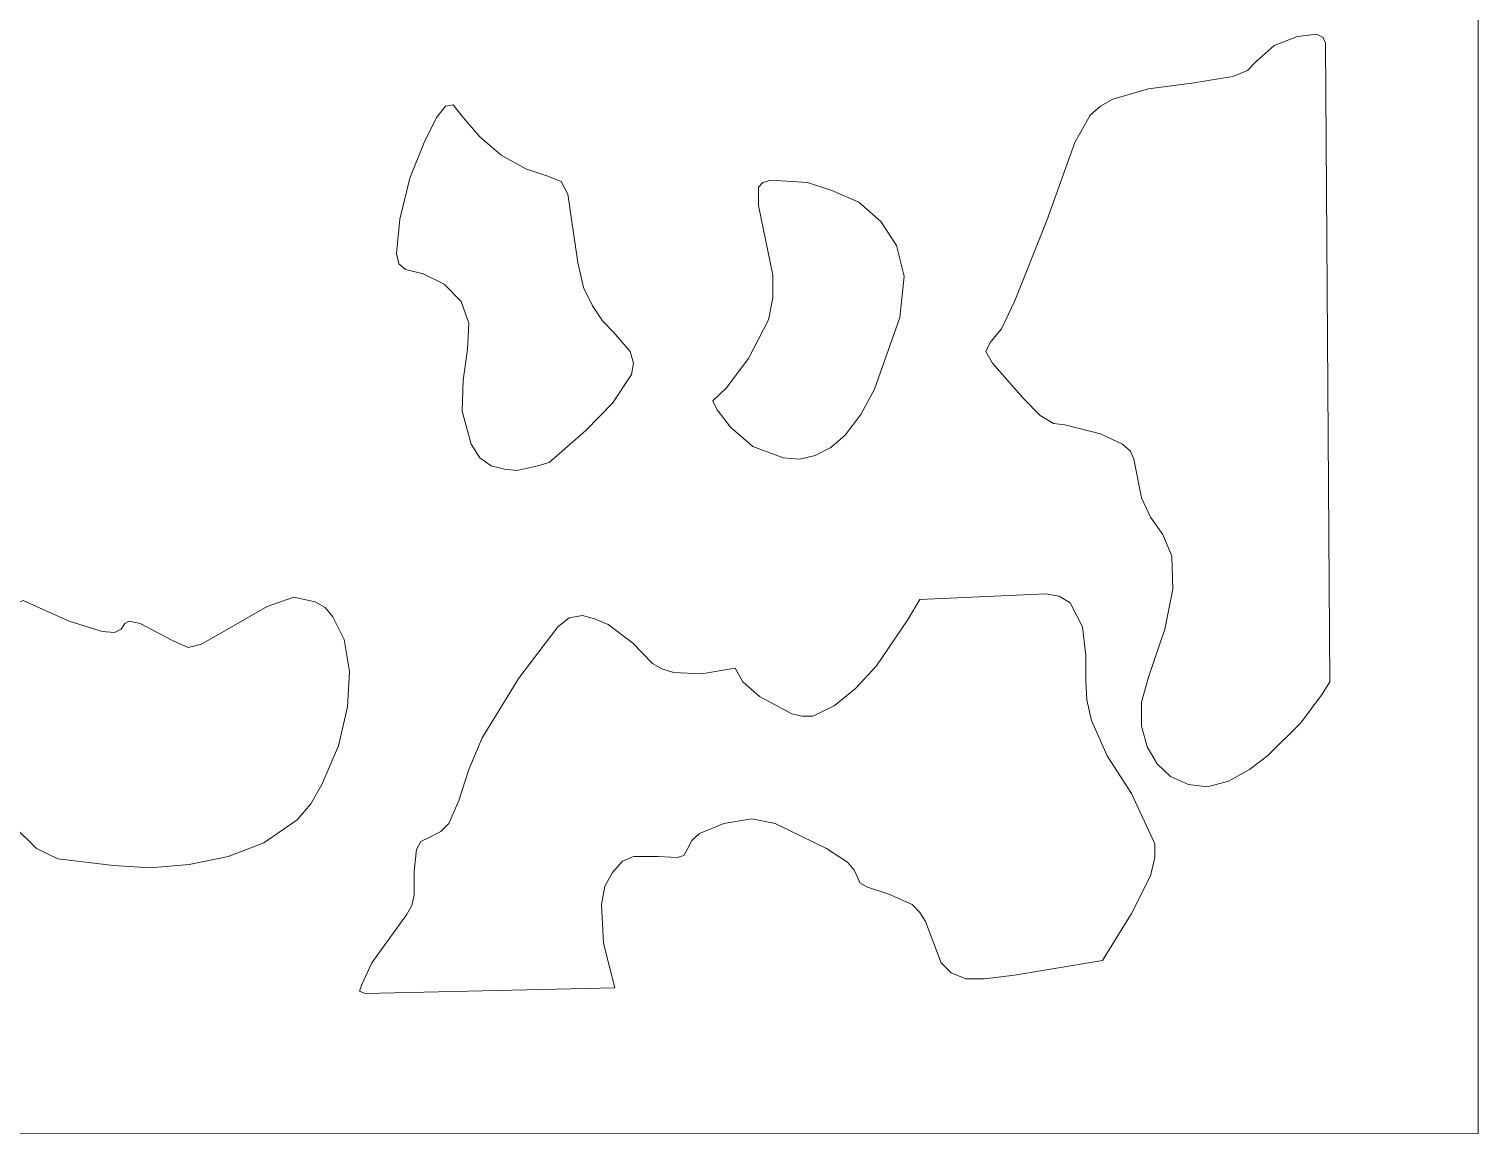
# Model space of a CAD drawing. Header units: centimetres. Extents: x 14.6 to 27.5, y -9.5 to 9.4.
# Drawn here: x 17.887 to 20.903, y -9.5 to -7.201 of the extents above; entities that cross this region are included whole.
import ezdxf

# ---------------------------------------------------------------- set-up
doc = ezdxf.new("R2010")
doc.units = ezdxf.units.CM
doc.header["$MEASUREMENT"] = 0
doc.layers.add('layer 1', color=7, linetype='Continuous')

msp = doc.modelspace()

# ---------------------------------------------------------------- linework, layer by layer
at = {"layer": 'layer 1', "color": 7, "lineweight": 9}
for points, knots in [([(20.90325, -9.49904), (20.90325, -9.49904), (14.60139, -9.50001), (14.60139, -9.50001), (14.60139, -9.50001), (14.60139, -9.50001), (14.60139, 9.40559), (14.60139, 9.40559), (14.60139, 9.40559), (14.60139, 9.40559), (20.90325, 9.40559), (20.90325, 9.40559), (20.90325, 9.40559), (20.90325, 9.40559), (20.90325, -9.49904), (20.90325, -9.49904)], [0, 0, 0, 0, 0.2, 0.2, 0.2, 0.2, 0.4, 0.4, 0.4, 0.4, 0.6, 0.6, 0.6, 0.6, 1, 1, 1, 1]), ([(20.04304, -8.02436), (20.04304, -8.02436), (20.01994, -8.02184), (20.01994, -8.02184), (20.01994, -8.02184), (20.01994, -8.02184), (19.99193, -8.00518), (19.99193, -8.00518), (19.99193, -8.00518), (19.99193, -8.00518), (19.95727, -7.96954), (19.95727, -7.96954), (19.95727, -7.96954), (19.95727, -7.96954), (19.8925, -7.89593), (19.8925, -7.89593), (19.8925, -7.89593), (19.8925, -7.89593), (19.87849, -7.87211), (19.87849, -7.87211), (19.87849, -7.87211), (19.87849, -7.87211), (19.8876, -7.85313), (19.8876, -7.85313), (19.8876, -7.85313), (19.8876, -7.85313), (19.91105, -7.82465), (19.91105, -7.82465), (19.91105, -7.82465), (19.91105, -7.82465), (19.93871, -7.7677), (19.93871, -7.7677), (19.93871, -7.7677), (19.93871, -7.7677), (20.00593, -7.59899), (20.00593, -7.59899), (20.00593, -7.59899), (20.00593, -7.59899), (20.06405, -7.43724), (20.06405, -7.43724), (20.06405, -7.43724), (20.06405, -7.43724), (20.09626, -7.38029), (20.09626, -7.38029), (20.09626, -7.38029), (20.09626, -7.38029), (20.11726, -7.36131), (20.11726, -7.36131), (20.11726, -7.36131), (20.11726, -7.36131), (20.14282, -7.34698), (20.14282, -7.34698), (20.14282, -7.34698), (20.14282, -7.34698), (20.21704, -7.32567), (20.21704, -7.32567), (20.21704, -7.32567), (20.21704, -7.32567), (20.30737, -7.31366), (20.30737, -7.31366), (20.30737, -7.31366), (20.30737, -7.31366), (20.39315, -7.29952), (20.39315, -7.29952), (20.39315, -7.29952), (20.39315, -7.29952), (20.42325, -7.28751), (20.42325, -7.28751), (20.42325, -7.28751), (20.42325, -7.28751), (20.44181, -7.26852), (20.44181, -7.26852), (20.44181, -7.26852), (20.44181, -7.26852), (20.47892, -7.2354), (20.47892, -7.2354), (20.47892, -7.2354), (20.47892, -7.2354), (20.52758, -7.21622), (20.52758, -7.21622), (20.52758, -7.21622), (20.52758, -7.21622), (20.56715, -7.21158), (20.56715, -7.21158), (20.56715, -7.21158), (20.56715, -7.21158), (20.5808, -7.21874), (20.5808, -7.21874), (20.5808, -7.21874), (20.5808, -7.21874), (20.5857, -7.23056), (20.5857, -7.23056), (20.5857, -7.23056), (20.5857, -7.23056), (20.5948, -8.55899), (20.5948, -8.55899), (20.5948, -8.55899), (20.5948, -8.55899), (20.5787, -8.58514), (20.5787, -8.58514), (20.5787, -8.58514), (20.5787, -8.58514), (20.53459, -8.64441), (20.53459, -8.64441), (20.53459, -8.64441), (20.53459, -8.64441), (20.46492, -8.71337), (20.46492, -8.71337), (20.46492, -8.71337), (20.46492, -8.71337), (20.42781, -8.74184), (20.42781, -8.74184), (20.42781, -8.74184), (20.42781, -8.74184), (20.38404, -8.76567), (20.38404, -8.76567), (20.38404, -8.76567), (20.38404, -8.76567), (20.33993, -8.77749), (20.33993, -8.77749), (20.33993, -8.77749), (20.33993, -8.77749), (20.30037, -8.77284), (20.30037, -8.77284), (20.30037, -8.77284), (20.30037, -8.77284), (20.26326, -8.75618), (20.26326, -8.75618), (20.26326, -8.75618), (20.26326, -8.75618), (20.2356, -8.73003), (20.2356, -8.73003), (20.2356, -8.73003), (20.2356, -8.73003), (20.21459, -8.69439), (20.21459, -8.69439), (20.21459, -8.69439), (20.21459, -8.69439), (20.20304, -8.65158), (20.20304, -8.65158), (20.20304, -8.65158), (20.20304, -8.65158), (20.20304, -8.6018), (20.20304, -8.6018), (20.20304, -8.6018), (20.20304, -8.6018), (20.21704, -8.5495), (20.21704, -8.5495), (20.21704, -8.5495), (20.21704, -8.5495), (20.2517, -8.44974), (20.2517, -8.44974), (20.2517, -8.44974), (20.2517, -8.44974), (20.26781, -8.36644), (20.26781, -8.36644), (20.26781, -8.36644), (20.26781, -8.36644), (20.26571, -8.29749), (20.26571, -8.29749), (20.26571, -8.29749), (20.26571, -8.29749), (20.24715, -8.25235), (20.24715, -8.25235), (20.24715, -8.25235), (20.24715, -8.25235), (20.22159, -8.21671), (20.22159, -8.21671), (20.22159, -8.21671), (20.22159, -8.21671), (20.20304, -8.17642), (20.20304, -8.17642), (20.20304, -8.17642), (20.20304, -8.17642), (20.18693, -8.09564), (20.18693, -8.09564), (20.18693, -8.09564), (20.18693, -8.09564), (20.17993, -8.07899), (20.17993, -8.07899), (20.17993, -8.07899), (20.17993, -8.07899), (20.16348, -8.06465), (20.16348, -8.06465), (20.16348, -8.06465), (20.16348, -8.06465), (20.11726, -8.04334), (20.11726, -8.04334), (20.11726, -8.04334), (20.11726, -8.04334), (20.04304, -8.02436), (20.04304, -8.02436)], [0, 0, 0, 0, 0.0204082, 0.0204082, 0.0204082, 0.0204082, 0.0408163, 0.0408163, 0.0408163, 0.0408163, 0.0612245, 0.0612245, 0.0612245, 0.0612245, 0.0816327, 0.0816327, 0.0816327, 0.0816327, 0.1020408, 0.1020408, 0.1020408, 0.1020408, 0.122449, 0.122449, 0.122449, 0.122449, 0.1428571, 0.1428571, 0.1428571, 0.1428571, 0.1632653, 0.1632653, 0.1632653, 0.1632653, 0.1836735, 0.1836735, 0.1836735, 0.1836735, 0.2040816, 0.2040816, 0.2040816, 0.2040816, 0.2244898, 0.2244898, 0.2244898, 0.2244898, 0.244898, 0.244898, 0.244898, 0.244898, 0.2653061, 0.2653061, 0.2653061, 0.2653061, 0.2857143, 0.2857143, 0.2857143, 0.2857143, 0.3061224, 0.3061224, 0.3061224, 0.3061224, 0.3265306, 0.3265306, 0.3265306, 0.3265306, 0.3469388, 0.3469388, 0.3469388, 0.3469388, 0.3673469, 0.3673469, 0.3673469, 0.3673469, 0.3877551, 0.3877551, 0.3877551, 0.3877551, 0.4081633, 0.4081633, 0.4081633, 0.4081633, 0.4285714, 0.4285714, 0.4285714, 0.4285714, 0.4489796, 0.4489796, 0.4489796, 0.4489796, 0.4693878, 0.4693878, 0.4693878, 0.4693878, 0.4897959, 0.4897959, 0.4897959, 0.4897959, 0.5102041, 0.5102041, 0.5102041, 0.5102041, 0.5306122, 0.5306122, 0.5306122, 0.5306122, 0.5510204, 0.5510204, 0.5510204, 0.5510204, 0.5714286, 0.5714286, 0.5714286, 0.5714286, 0.5918367, 0.5918367, 0.5918367, 0.5918367, 0.6122449, 0.6122449, 0.6122449, 0.6122449, 0.6326531, 0.6326531, 0.6326531, 0.6326531, 0.6530612, 0.6530612, 0.6530612, 0.6530612, 0.6734694, 0.6734694, 0.6734694, 0.6734694, 0.6938776, 0.6938776, 0.6938776, 0.6938776, 0.7142857, 0.7142857, 0.7142857, 0.7142857, 0.7346939, 0.7346939, 0.7346939, 0.7346939, 0.755102, 0.755102, 0.755102, 0.755102, 0.7755102, 0.7755102, 0.7755102, 0.7755102, 0.7959184, 0.7959184, 0.7959184, 0.7959184, 0.8163265, 0.8163265, 0.8163265, 0.8163265, 0.8367347, 0.8367347, 0.8367347, 0.8367347, 0.8571429, 0.8571429, 0.8571429, 0.8571429, 0.877551, 0.877551, 0.877551, 0.877551, 0.8979592, 0.8979592, 0.8979592, 0.8979592, 0.9183673, 0.9183673, 0.9183673, 0.9183673, 0.9387755, 0.9387755, 0.9387755, 0.9387755, 0.9591837, 0.9591837, 0.9591837, 0.9591837, 1, 1, 1, 1]), ([(18.96963, -8.10262), (18.96963, -8.10262), (19.04595, -8.03618), (19.04595, -8.03618), (19.04595, -8.03618), (19.04595, -8.03618), (19.10162, -7.97903), (19.10162, -7.97903), (19.10162, -7.97903), (19.10162, -7.97903), (19.14118, -7.91976), (19.14118, -7.91976), (19.14118, -7.91976), (19.14118, -7.91976), (19.14573, -7.89593), (19.14573, -7.89593), (19.14573, -7.89593), (19.14573, -7.89593), (19.13873, -7.87211), (19.13873, -7.87211), (19.13873, -7.87211), (19.13873, -7.87211), (19.10407, -7.83182), (19.10407, -7.83182), (19.10407, -7.83182), (19.10407, -7.83182), (19.08096, -7.80799), (19.08096, -7.80799), (19.08096, -7.80799), (19.08096, -7.80799), (19.05995, -7.77719), (19.05995, -7.77719), (19.05995, -7.77719), (19.05995, -7.77719), (19.0414, -7.73903), (19.0414, -7.73903), (19.0414, -7.73903), (19.0414, -7.73903), (19.02984, -7.68673), (19.02984, -7.68673), (19.02984, -7.68673), (19.02984, -7.68673), (19.00884, -7.54417), (19.00884, -7.54417), (19.00884, -7.54417), (19.00884, -7.54417), (18.99518, -7.51802), (18.99518, -7.51802), (18.99518, -7.51802), (18.99518, -7.51802), (18.96507, -7.5062), (18.96507, -7.5062), (18.96507, -7.5062), (18.96507, -7.5062), (18.92096, -7.49187), (18.92096, -7.49187), (18.92096, -7.49187), (18.92096, -7.49187), (18.86985, -7.46339), (18.86985, -7.46339), (18.86985, -7.46339), (18.86985, -7.46339), (18.82573, -7.42543), (18.82573, -7.42543), (18.82573, -7.42543), (18.82573, -7.42543), (18.79107, -7.38494), (18.79107, -7.38494), (18.79107, -7.38494), (18.79107, -7.38494), (18.77007, -7.35879), (18.77007, -7.35879), (18.77007, -7.35879), (18.77007, -7.35879), (18.75396, -7.36131), (18.75396, -7.36131), (18.75396, -7.36131), (18.75396, -7.36131), (18.73541, -7.38494), (18.73541, -7.38494), (18.73541, -7.38494), (18.73541, -7.38494), (18.70985, -7.43724), (18.70985, -7.43724), (18.70985, -7.43724), (18.70985, -7.43724), (18.67974, -7.51104), (18.67974, -7.51104), (18.67974, -7.51104), (18.67974, -7.51104), (18.65873, -7.59647), (18.65873, -7.59647), (18.65873, -7.59647), (18.65873, -7.59647), (18.65208, -7.66775), (18.65208, -7.66775), (18.65208, -7.66775), (18.65208, -7.66775), (18.65663, -7.68925), (18.65663, -7.68925), (18.65663, -7.68925), (18.65663, -7.68925), (18.67064, -7.70107), (18.67064, -7.70107), (18.67064, -7.70107), (18.67064, -7.70107), (18.7074, -7.71056), (18.7074, -7.71056), (18.7074, -7.71056), (18.7074, -7.71056), (18.75151, -7.73206), (18.75151, -7.73206), (18.75151, -7.73206), (18.75151, -7.73206), (18.78652, -7.7677), (18.78652, -7.7677), (18.78652, -7.7677), (18.78652, -7.7677), (18.80263, -7.81284), (18.80263, -7.81284), (18.80263, -7.81284), (18.80263, -7.81284), (18.80018, -7.86746), (18.80018, -7.86746), (18.80018, -7.86746), (18.80018, -7.86746), (18.79107, -7.93158), (18.79107, -7.93158), (18.79107, -7.93158), (18.79107, -7.93158), (18.78862, -7.99569), (18.78862, -7.99569), (18.78862, -7.99569), (18.78862, -7.99569), (18.80718, -8.06465), (18.80718, -8.06465), (18.80718, -8.06465), (18.80718, -8.06465), (18.82573, -8.09313), (18.82573, -8.09313), (18.82573, -8.09313), (18.82573, -8.09313), (18.84884, -8.10979), (18.84884, -8.10979), (18.84884, -8.10979), (18.84884, -8.10979), (18.87685, -8.11695), (18.87685, -8.11695), (18.87685, -8.11695), (18.87685, -8.11695), (18.90241, -8.11928), (18.90241, -8.11928), (18.90241, -8.11928), (18.90241, -8.11928), (18.94652, -8.10979), (18.94652, -8.10979), (18.94652, -8.10979), (18.94652, -8.10979), (18.96963, -8.10262), (18.96963, -8.10262)], [0, 0, 0, 0, 0.0243902, 0.0243902, 0.0243902, 0.0243902, 0.0487805, 0.0487805, 0.0487805, 0.0487805, 0.0731707, 0.0731707, 0.0731707, 0.0731707, 0.097561, 0.097561, 0.097561, 0.097561, 0.1219512, 0.1219512, 0.1219512, 0.1219512, 0.1463415, 0.1463415, 0.1463415, 0.1463415, 0.1707317, 0.1707317, 0.1707317, 0.1707317, 0.195122, 0.195122, 0.195122, 0.195122, 0.2195122, 0.2195122, 0.2195122, 0.2195122, 0.2439024, 0.2439024, 0.2439024, 0.2439024, 0.2682927, 0.2682927, 0.2682927, 0.2682927, 0.2926829, 0.2926829, 0.2926829, 0.2926829, 0.3170732, 0.3170732, 0.3170732, 0.3170732, 0.3414634, 0.3414634, 0.3414634, 0.3414634, 0.3658537, 0.3658537, 0.3658537, 0.3658537, 0.3902439, 0.3902439, 0.3902439, 0.3902439, 0.4146341, 0.4146341, 0.4146341, 0.4146341, 0.4390244, 0.4390244, 0.4390244, 0.4390244, 0.4634146, 0.4634146, 0.4634146, 0.4634146, 0.4878049, 0.4878049, 0.4878049, 0.4878049, 0.5121951, 0.5121951, 0.5121951, 0.5121951, 0.5365854, 0.5365854, 0.5365854, 0.5365854, 0.5609756, 0.5609756, 0.5609756, 0.5609756, 0.5853659, 0.5853659, 0.5853659, 0.5853659, 0.6097561, 0.6097561, 0.6097561, 0.6097561, 0.6341463, 0.6341463, 0.6341463, 0.6341463, 0.6585366, 0.6585366, 0.6585366, 0.6585366, 0.6829268, 0.6829268, 0.6829268, 0.6829268, 0.7073171, 0.7073171, 0.7073171, 0.7073171, 0.7317073, 0.7317073, 0.7317073, 0.7317073, 0.7560976, 0.7560976, 0.7560976, 0.7560976, 0.7804878, 0.7804878, 0.7804878, 0.7804878, 0.804878, 0.804878, 0.804878, 0.804878, 0.8292683, 0.8292683, 0.8292683, 0.8292683, 0.8536585, 0.8536585, 0.8536585, 0.8536585, 0.8780488, 0.8780488, 0.8780488, 0.8780488, 0.902439, 0.902439, 0.902439, 0.902439, 0.9268293, 0.9268293, 0.9268293, 0.9268293, 0.9512195, 0.9512195, 0.9512195, 0.9512195, 1, 1, 1, 1]), ([(19.31028, -7.97439), (19.31028, -7.97439), (19.33828, -7.94824), (19.33828, -7.94824), (19.33828, -7.94824), (19.33828, -7.94824), (19.3845, -7.88644), (19.3845, -7.88644), (19.3845, -7.88644), (19.3845, -7.88644), (19.42616, -7.80567), (19.42616, -7.80567), (19.42616, -7.80567), (19.42616, -7.80567), (19.43561, -7.76054), (19.43561, -7.76054), (19.43561, -7.76054), (19.43561, -7.76054), (19.43561, -7.71288), (19.43561, -7.71288), (19.43561, -7.71288), (19.43561, -7.71288), (19.4055, -7.56799), (19.4055, -7.56799), (19.4055, -7.56799), (19.4055, -7.56799), (19.4055, -7.53003), (19.4055, -7.53003), (19.4055, -7.53003), (19.4055, -7.53003), (19.41461, -7.52053), (19.41461, -7.52053), (19.41461, -7.52053), (19.41461, -7.52053), (19.43106, -7.51569), (19.43106, -7.51569), (19.43106, -7.51569), (19.43106, -7.51569), (19.50738, -7.52053), (19.50738, -7.52053), (19.50738, -7.52053), (19.50738, -7.52053), (19.5585, -7.53719), (19.5585, -7.53719), (19.5585, -7.53719), (19.5585, -7.53719), (19.61417, -7.56083), (19.61417, -7.56083), (19.61417, -7.56083), (19.61417, -7.56083), (19.66038, -7.60131), (19.66038, -7.60131), (19.66038, -7.60131), (19.66038, -7.60131), (19.69294, -7.65109), (19.69294, -7.65109), (19.69294, -7.65109), (19.69294, -7.65109), (19.70904, -7.7154), (19.70904, -7.7154), (19.70904, -7.7154), (19.70904, -7.7154), (19.69994, -7.80083), (19.69994, -7.80083), (19.69994, -7.80083), (19.69994, -7.80083), (19.64673, -7.95056), (19.64673, -7.95056), (19.64673, -7.95056), (19.64673, -7.95056), (19.61872, -8.00286), (19.61872, -8.00286), (19.61872, -8.00286), (19.61872, -8.00286), (19.58616, -8.04567), (19.58616, -8.04567), (19.58616, -8.04567), (19.58616, -8.04567), (19.55605, -8.07182), (19.55605, -8.07182), (19.55605, -8.07182), (19.55605, -8.07182), (19.52384, -8.08848), (19.52384, -8.08848), (19.52384, -8.08848), (19.52384, -8.08848), (19.49128, -8.09564), (19.49128, -8.09564), (19.49128, -8.09564), (19.49128, -8.09564), (19.45662, -8.09313), (19.45662, -8.09313), (19.45662, -8.09313), (19.45662, -8.09313), (19.39395, -8.06949), (19.39395, -8.06949), (19.39395, -8.06949), (19.39395, -8.06949), (19.34739, -8.02901), (19.34739, -8.02901), (19.34739, -8.02901), (19.34739, -8.02901), (19.31973, -7.99337), (19.31973, -7.99337), (19.31973, -7.99337), (19.31973, -7.99337), (19.31028, -7.97439), (19.31028, -7.97439)], [0, 0, 0, 0, 0.0357143, 0.0357143, 0.0357143, 0.0357143, 0.0714286, 0.0714286, 0.0714286, 0.0714286, 0.1071429, 0.1071429, 0.1071429, 0.1071429, 0.1428571, 0.1428571, 0.1428571, 0.1428571, 0.1785714, 0.1785714, 0.1785714, 0.1785714, 0.2142857, 0.2142857, 0.2142857, 0.2142857, 0.25, 0.25, 0.25, 0.25, 0.2857143, 0.2857143, 0.2857143, 0.2857143, 0.3214286, 0.3214286, 0.3214286, 0.3214286, 0.3571429, 0.3571429, 0.3571429, 0.3571429, 0.3928571, 0.3928571, 0.3928571, 0.3928571, 0.4285714, 0.4285714, 0.4285714, 0.4285714, 0.4642857, 0.4642857, 0.4642857, 0.4642857, 0.5, 0.5, 0.5, 0.5, 0.5357143, 0.5357143, 0.5357143, 0.5357143, 0.5714286, 0.5714286, 0.5714286, 0.5714286, 0.6071429, 0.6071429, 0.6071429, 0.6071429, 0.6428571, 0.6428571, 0.6428571, 0.6428571, 0.6785714, 0.6785714, 0.6785714, 0.6785714, 0.7142857, 0.7142857, 0.7142857, 0.7142857, 0.75, 0.75, 0.75, 0.75, 0.7857143, 0.7857143, 0.7857143, 0.7857143, 0.8214286, 0.8214286, 0.8214286, 0.8214286, 0.8571429, 0.8571429, 0.8571429, 0.8571429, 0.8928571, 0.8928571, 0.8928571, 0.8928571, 0.9285714, 0.9285714, 0.9285714, 0.9285714, 1, 1, 1, 1]), ([(17.65499, -8.51134), (17.65499, -8.51134), (17.6851, -8.58514), (17.6851, -8.58514), (17.6851, -8.58514), (17.6851, -8.58514), (17.76142, -8.72286), (17.76142, -8.72286), (17.76142, -8.72286), (17.76142, -8.72286), (17.80553, -8.79666), (17.80553, -8.79666), (17.80553, -8.79666), (17.80553, -8.79666), (17.8542, -8.85845), (17.8542, -8.85845), (17.8542, -8.85845), (17.8542, -8.85845), (17.90286, -8.90591), (17.90286, -8.90591), (17.90286, -8.90591), (17.90286, -8.90591), (17.94698, -8.92722), (17.94698, -8.92722), (17.94698, -8.92722), (17.94698, -8.92722), (18.06286, -8.94155), (18.06286, -8.94155), (18.06286, -8.94155), (18.06286, -8.94155), (18.13953, -8.9464), (18.13953, -8.9464), (18.13953, -8.9464), (18.13953, -8.9464), (18.22076, -8.93923), (18.22076, -8.93923), (18.22076, -8.93923), (18.22076, -8.93923), (18.30198, -8.92257), (18.30198, -8.92257), (18.30198, -8.92257), (18.30198, -8.92257), (18.37585, -8.8941), (18.37585, -8.8941), (18.37585, -8.8941), (18.37585, -8.8941), (18.44552, -8.84644), (18.44552, -8.84644), (18.44552, -8.84644), (18.44552, -8.84644), (18.47353, -8.81332), (18.47353, -8.81332), (18.47353, -8.81332), (18.47353, -8.81332), (18.49664, -8.77284), (18.49664, -8.77284), (18.49664, -8.77284), (18.49664, -8.77284), (18.5313, -8.69206), (18.5313, -8.69206), (18.5313, -8.69206), (18.5313, -8.69206), (18.54985, -8.61129), (18.54985, -8.61129), (18.54985, -8.61129), (18.54985, -8.61129), (18.5544, -8.53749), (18.5544, -8.53749), (18.5544, -8.53749), (18.5544, -8.53749), (18.54285, -8.47104), (18.54285, -8.47104), (18.54285, -8.47104), (18.54285, -8.47104), (18.51974, -8.42359), (18.51974, -8.42359), (18.51974, -8.42359), (18.51974, -8.42359), (18.50364, -8.40441), (18.50364, -8.40441), (18.50364, -8.40441), (18.50364, -8.40441), (18.48263, -8.39259), (18.48263, -8.39259), (18.48263, -8.39259), (18.48263, -8.39259), (18.43852, -8.3831), (18.43852, -8.3831), (18.43852, -8.3831), (18.43852, -8.3831), (18.38285, -8.40209), (18.38285, -8.40209), (18.38285, -8.40209), (18.38285, -8.40209), (18.24631, -8.48054), (18.24631, -8.48054), (18.24631, -8.48054), (18.24631, -8.48054), (18.21831, -8.4877), (18.21831, -8.4877), (18.21831, -8.4877), (18.21831, -8.4877), (18.18575, -8.47337), (18.18575, -8.47337), (18.18575, -8.47337), (18.18575, -8.47337), (18.11853, -8.43773), (18.11853, -8.43773), (18.11853, -8.43773), (18.11853, -8.43773), (18.09542, -8.43308), (18.09542, -8.43308), (18.09542, -8.43308), (18.09542, -8.43308), (18.08632, -8.43773), (18.08632, -8.43773), (18.08632, -8.43773), (18.08632, -8.43773), (18.07931, -8.44974), (18.07931, -8.44974), (18.07931, -8.44974), (18.07931, -8.44974), (18.06531, -8.45671), (18.06531, -8.45671), (18.06531, -8.45671), (18.06531, -8.45671), (18.03975, -8.45439), (18.03975, -8.45439), (18.03975, -8.45439), (18.03975, -8.45439), (17.97043, -8.43308), (17.97043, -8.43308), (17.97043, -8.43308), (17.97043, -8.43308), (17.8752, -8.39027), (17.8752, -8.39027), (17.8752, -8.39027), (17.8752, -8.39027), (17.76387, -8.43773), (17.76387, -8.43773), (17.76387, -8.43773), (17.76387, -8.43773), (17.6851, -8.47821), (17.6851, -8.47821), (17.6851, -8.47821), (17.6851, -8.47821), (17.66199, -8.49719), (17.66199, -8.49719), (17.66199, -8.49719), (17.66199, -8.49719), (17.65499, -8.51134), (17.65499, -8.51134)], [0, 0, 0, 0, 0.025641, 0.025641, 0.025641, 0.025641, 0.0512821, 0.0512821, 0.0512821, 0.0512821, 0.0769231, 0.0769231, 0.0769231, 0.0769231, 0.1025641, 0.1025641, 0.1025641, 0.1025641, 0.1282051, 0.1282051, 0.1282051, 0.1282051, 0.1538462, 0.1538462, 0.1538462, 0.1538462, 0.1794872, 0.1794872, 0.1794872, 0.1794872, 0.2051282, 0.2051282, 0.2051282, 0.2051282, 0.2307692, 0.2307692, 0.2307692, 0.2307692, 0.2564103, 0.2564103, 0.2564103, 0.2564103, 0.2820513, 0.2820513, 0.2820513, 0.2820513, 0.3076923, 0.3076923, 0.3076923, 0.3076923, 0.3333333, 0.3333333, 0.3333333, 0.3333333, 0.3589744, 0.3589744, 0.3589744, 0.3589744, 0.3846154, 0.3846154, 0.3846154, 0.3846154, 0.4102564, 0.4102564, 0.4102564, 0.4102564, 0.4358974, 0.4358974, 0.4358974, 0.4358974, 0.4615385, 0.4615385, 0.4615385, 0.4615385, 0.4871795, 0.4871795, 0.4871795, 0.4871795, 0.5128205, 0.5128205, 0.5128205, 0.5128205, 0.5384615, 0.5384615, 0.5384615, 0.5384615, 0.5641026, 0.5641026, 0.5641026, 0.5641026, 0.5897436, 0.5897436, 0.5897436, 0.5897436, 0.6153846, 0.6153846, 0.6153846, 0.6153846, 0.6410256, 0.6410256, 0.6410256, 0.6410256, 0.6666667, 0.6666667, 0.6666667, 0.6666667, 0.6923077, 0.6923077, 0.6923077, 0.6923077, 0.7179487, 0.7179487, 0.7179487, 0.7179487, 0.7435897, 0.7435897, 0.7435897, 0.7435897, 0.7692308, 0.7692308, 0.7692308, 0.7692308, 0.7948718, 0.7948718, 0.7948718, 0.7948718, 0.8205128, 0.8205128, 0.8205128, 0.8205128, 0.8461538, 0.8461538, 0.8461538, 0.8461538, 0.8717949, 0.8717949, 0.8717949, 0.8717949, 0.8974359, 0.8974359, 0.8974359, 0.8974359, 0.9230769, 0.9230769, 0.9230769, 0.9230769, 0.9487179, 0.9487179, 0.9487179, 0.9487179, 1, 1, 1, 1]), ([(18.58696, -9.2077), (18.58696, -9.2077), (19.10652, -9.19589), (19.10652, -9.19589), (19.10652, -9.19589), (19.10652, -9.19589), (19.08306, -9.1031), (19.08306, -9.1031), (19.08306, -9.1031), (19.08306, -9.1031), (19.07851, -9.02233), (19.07851, -9.02233), (19.07851, -9.02233), (19.07851, -9.02233), (19.08551, -8.98436), (19.08551, -8.98436), (19.08551, -8.98436), (19.08551, -8.98436), (19.10162, -8.95589), (19.10162, -8.95589), (19.10162, -8.95589), (19.10162, -8.95589), (19.12262, -8.93206), (19.12262, -8.93206), (19.12262, -8.93206), (19.12262, -8.93206), (19.14573, -8.92257), (19.14573, -8.92257), (19.14573, -8.92257), (19.14573, -8.92257), (19.19684, -8.92257), (19.19684, -8.92257), (19.19684, -8.92257), (19.19684, -8.92257), (19.23605, -8.9249), (19.23605, -8.9249), (19.23605, -8.9249), (19.23605, -8.9249), (19.25006, -8.92025), (19.25006, -8.92025), (19.25006, -8.92025), (19.25006, -8.92025), (19.25706, -8.90824), (19.25706, -8.90824), (19.25706, -8.90824), (19.25706, -8.90824), (19.26651, -8.88925), (19.26651, -8.88925), (19.26651, -8.88925), (19.26651, -8.88925), (19.28262, -8.87492), (19.28262, -8.87492), (19.28262, -8.87492), (19.28262, -8.87492), (19.33373, -8.85361), (19.33373, -8.85361), (19.33373, -8.85361), (19.33373, -8.85361), (19.3915, -8.84412), (19.3915, -8.84412), (19.3915, -8.84412), (19.3915, -8.84412), (19.44016, -8.85361), (19.44016, -8.85361), (19.44016, -8.85361), (19.44016, -8.85361), (19.54695, -8.90591), (19.54695, -8.90591), (19.54695, -8.90591), (19.54695, -8.90591), (19.59106, -8.93439), (19.59106, -8.93439), (19.59106, -8.93439), (19.59106, -8.93439), (19.60471, -8.95105), (19.60471, -8.95105), (19.60471, -8.95105), (19.60471, -8.95105), (19.61172, -8.96538), (19.61172, -8.96538), (19.61172, -8.96538), (19.61172, -8.96538), (19.61662, -8.9772), (19.61662, -8.9772), (19.61662, -8.9772), (19.61662, -8.9772), (19.63272, -8.98669), (19.63272, -8.98669), (19.63272, -8.98669), (19.63272, -8.98669), (19.67683, -9.00102), (19.67683, -9.00102), (19.67683, -9.00102), (19.67683, -9.00102), (19.7255, -9.02233), (19.7255, -9.02233), (19.7255, -9.02233), (19.7255, -9.02233), (19.7416, -9.03899), (19.7416, -9.03899), (19.7416, -9.03899), (19.7416, -9.03899), (19.75316, -9.05797), (19.75316, -9.05797), (19.75316, -9.05797), (19.75316, -9.05797), (19.78572, -9.14359), (19.78572, -9.14359), (19.78572, -9.14359), (19.78572, -9.14359), (19.80672, -9.1649), (19.80672, -9.1649), (19.80672, -9.1649), (19.80672, -9.1649), (19.83683, -9.17691), (19.83683, -9.17691), (19.83683, -9.17691), (19.83683, -9.17691), (19.87604, -9.17691), (19.87604, -9.17691), (19.87604, -9.17691), (19.87604, -9.17691), (19.93871, -9.16974), (19.93871, -9.16974), (19.93871, -9.16974), (19.93871, -9.16974), (20.12182, -9.13875), (20.12182, -9.13875), (20.12182, -9.13875), (20.12182, -9.13875), (20.18203, -9.04131), (20.18203, -9.04131), (20.18203, -9.04131), (20.18203, -9.04131), (20.22159, -8.96286), (20.22159, -8.96286), (20.22159, -8.96286), (20.22159, -8.96286), (20.2307, -8.9249), (20.2307, -8.9249), (20.2307, -8.9249), (20.2307, -8.9249), (20.2307, -8.89642), (20.2307, -8.89642), (20.2307, -8.89642), (20.2307, -8.89642), (20.18203, -8.79182), (20.18203, -8.79182), (20.18203, -8.79182), (20.18203, -8.79182), (20.13127, -8.71337), (20.13127, -8.71337), (20.13127, -8.71337), (20.13127, -8.71337), (20.09871, -8.63976), (20.09871, -8.63976), (20.09871, -8.63976), (20.09871, -8.63976), (20.08926, -8.59695), (20.08926, -8.59695), (20.08926, -8.59695), (20.08926, -8.59695), (20.08716, -8.55666), (20.08716, -8.55666), (20.08716, -8.55666), (20.08716, -8.55666), (20.08716, -8.50436), (20.08716, -8.50436), (20.08716, -8.50436), (20.08716, -8.50436), (20.08015, -8.44489), (20.08015, -8.44489), (20.08015, -8.44489), (20.08015, -8.44489), (20.0546, -8.39492), (20.0546, -8.39492), (20.0546, -8.39492), (20.0546, -8.39492), (20.03149, -8.38078), (20.03149, -8.38078), (20.03149, -8.38078), (20.03149, -8.38078), (20.00348, -8.37594), (20.00348, -8.37594), (20.00348, -8.37594), (20.00348, -8.37594), (19.7416, -8.38795), (19.7416, -8.38795), (19.7416, -8.38795), (19.7416, -8.38795), (19.71605, -8.43056), (19.71605, -8.43056), (19.71605, -8.43056), (19.71605, -8.43056), (19.65128, -8.52567), (19.65128, -8.52567), (19.65128, -8.52567), (19.65128, -8.52567), (19.60716, -8.57313), (19.60716, -8.57313), (19.60716, -8.57313), (19.60716, -8.57313), (19.56305, -8.60877), (19.56305, -8.60877), (19.56305, -8.60877), (19.56305, -8.60877), (19.51894, -8.63027), (19.51894, -8.63027), (19.51894, -8.63027), (19.51894, -8.63027), (19.49583, -8.63027), (19.49583, -8.63027), (19.49583, -8.63027), (19.49583, -8.63027), (19.47518, -8.62543), (19.47518, -8.62543), (19.47518, -8.62543), (19.47518, -8.62543), (19.40761, -8.58979), (19.40761, -8.58979), (19.40761, -8.58979), (19.40761, -8.58979), (19.37295, -8.55899), (19.37295, -8.55899), (19.37295, -8.55899), (19.37295, -8.55899), (19.35684, -8.53051), (19.35684, -8.53051), (19.35684, -8.53051), (19.35684, -8.53051), (19.28717, -8.54233), (19.28717, -8.54233), (19.28717, -8.54233), (19.28717, -8.54233), (19.2294, -8.54), (19.2294, -8.54), (19.2294, -8.54), (19.2294, -8.54), (19.20595, -8.53284), (19.20595, -8.53284), (19.20595, -8.53284), (19.20595, -8.53284), (19.18529, -8.52102), (19.18529, -8.52102), (19.18529, -8.52102), (19.18529, -8.52102), (19.14363, -8.47821), (19.14363, -8.47821), (19.14363, -8.47821), (19.14363, -8.47821), (19.09251, -8.44005), (19.09251, -8.44005), (19.09251, -8.44005), (19.09251, -8.44005), (19.0645, -8.42824), (19.0645, -8.42824), (19.0645, -8.42824), (19.0645, -8.42824), (19.03895, -8.42107), (19.03895, -8.42107), (19.03895, -8.42107), (19.03895, -8.42107), (19.01129, -8.42591), (19.01129, -8.42591), (19.01129, -8.42591), (19.01129, -8.42591), (18.98818, -8.44489), (18.98818, -8.44489), (18.98818, -8.44489), (18.98818, -8.44489), (18.90696, -8.55182), (18.90696, -8.55182), (18.90696, -8.55182), (18.90696, -8.55182), (18.83029, -8.6754), (18.83029, -8.6754), (18.83029, -8.6754), (18.83029, -8.6754), (18.80263, -8.74184), (18.80263, -8.74184), (18.80263, -8.74184), (18.80263, -8.74184), (18.78162, -8.80615), (18.78162, -8.80615), (18.78162, -8.80615), (18.78162, -8.80615), (18.76096, -8.85361), (18.76096, -8.85361), (18.76096, -8.85361), (18.76096, -8.85361), (18.74451, -8.87027), (18.74451, -8.87027), (18.74451, -8.87027), (18.74451, -8.87027), (18.7214, -8.88209), (18.7214, -8.88209), (18.7214, -8.88209), (18.7214, -8.88209), (18.70285, -8.89158), (18.70285, -8.89158), (18.70285, -8.89158), (18.70285, -8.89158), (18.69375, -8.90824), (18.69375, -8.90824), (18.69375, -8.90824), (18.69375, -8.90824), (18.68919, -8.95337), (18.68919, -8.95337), (18.68919, -8.95337), (18.68919, -8.95337), (18.68919, -9.00335), (18.68919, -9.00335), (18.68919, -9.00335), (18.68919, -9.00335), (18.68429, -9.02465), (18.68429, -9.02465), (18.68429, -9.02465), (18.68429, -9.02465), (18.67274, -9.04383), (18.67274, -9.04383), (18.67274, -9.04383), (18.67274, -9.04383), (18.60097, -9.14359), (18.60097, -9.14359), (18.60097, -9.14359), (18.60097, -9.14359), (18.57996, -9.18872), (18.57996, -9.18872), (18.57996, -9.18872), (18.57996, -9.18872), (18.57541, -9.20286), (18.57541, -9.20286), (18.57541, -9.20286), (18.57541, -9.20286), (18.58696, -9.2077), (18.58696, -9.2077)], [0, 0, 0, 0, 0.0117647, 0.0117647, 0.0117647, 0.0117647, 0.0235294, 0.0235294, 0.0235294, 0.0235294, 0.0352941, 0.0352941, 0.0352941, 0.0352941, 0.0470588, 0.0470588, 0.0470588, 0.0470588, 0.0588235, 0.0588235, 0.0588235, 0.0588235, 0.0705882, 0.0705882, 0.0705882, 0.0705882, 0.0823529, 0.0823529, 0.0823529, 0.0823529, 0.0941176, 0.0941176, 0.0941176, 0.0941176, 0.1058824, 0.1058824, 0.1058824, 0.1058824, 0.1176471, 0.1176471, 0.1176471, 0.1176471, 0.1294118, 0.1294118, 0.1294118, 0.1294118, 0.1411765, 0.1411765, 0.1411765, 0.1411765, 0.1529412, 0.1529412, 0.1529412, 0.1529412, 0.1647059, 0.1647059, 0.1647059, 0.1647059, 0.1764706, 0.1764706, 0.1764706, 0.1764706, 0.1882353, 0.1882353, 0.1882353, 0.1882353, 0.2, 0.2, 0.2, 0.2, 0.2117647, 0.2117647, 0.2117647, 0.2117647, 0.2235294, 0.2235294, 0.2235294, 0.2235294, 0.2352941, 0.2352941, 0.2352941, 0.2352941, 0.2470588, 0.2470588, 0.2470588, 0.2470588, 0.2588235, 0.2588235, 0.2588235, 0.2588235, 0.2705882, 0.2705882, 0.2705882, 0.2705882, 0.2823529, 0.2823529, 0.2823529, 0.2823529, 0.2941176, 0.2941176, 0.2941176, 0.2941176, 0.3058824, 0.3058824, 0.3058824, 0.3058824, 0.3176471, 0.3176471, 0.3176471, 0.3176471, 0.3294118, 0.3294118, 0.3294118, 0.3294118, 0.3411765, 0.3411765, 0.3411765, 0.3411765, 0.3529412, 0.3529412, 0.3529412, 0.3529412, 0.3647059, 0.3647059, 0.3647059, 0.3647059, 0.3764706, 0.3764706, 0.3764706, 0.3764706, 0.3882353, 0.3882353, 0.3882353, 0.3882353, 0.4, 0.4, 0.4, 0.4, 0.4117647, 0.4117647, 0.4117647, 0.4117647, 0.4235294, 0.4235294, 0.4235294, 0.4235294, 0.4352941, 0.4352941, 0.4352941, 0.4352941, 0.4470588, 0.4470588, 0.4470588, 0.4470588, 0.4588235, 0.4588235, 0.4588235, 0.4588235, 0.4705882, 0.4705882, 0.4705882, 0.4705882, 0.4823529, 0.4823529, 0.4823529, 0.4823529, 0.4941176, 0.4941176, 0.4941176, 0.4941176, 0.5058824, 0.5058824, 0.5058824, 0.5058824, 0.5176471, 0.5176471, 0.5176471, 0.5176471, 0.5294118, 0.5294118, 0.5294118, 0.5294118, 0.5411765, 0.5411765, 0.5411765, 0.5411765, 0.5529412, 0.5529412, 0.5529412, 0.5529412, 0.5647059, 0.5647059, 0.5647059, 0.5647059, 0.5764706, 0.5764706, 0.5764706, 0.5764706, 0.5882353, 0.5882353, 0.5882353, 0.5882353, 0.6, 0.6, 0.6, 0.6, 0.6117647, 0.6117647, 0.6117647, 0.6117647, 0.6235294, 0.6235294, 0.6235294, 0.6235294, 0.6352941, 0.6352941, 0.6352941, 0.6352941, 0.6470588, 0.6470588, 0.6470588, 0.6470588, 0.6588235, 0.6588235, 0.6588235, 0.6588235, 0.6705882, 0.6705882, 0.6705882, 0.6705882, 0.6823529, 0.6823529, 0.6823529, 0.6823529, 0.6941176, 0.6941176, 0.6941176, 0.6941176, 0.7058824, 0.7058824, 0.7058824, 0.7058824, 0.7176471, 0.7176471, 0.7176471, 0.7176471, 0.7294118, 0.7294118, 0.7294118, 0.7294118, 0.7411765, 0.7411765, 0.7411765, 0.7411765, 0.7529412, 0.7529412, 0.7529412, 0.7529412, 0.7647059, 0.7647059, 0.7647059, 0.7647059, 0.7764706, 0.7764706, 0.7764706, 0.7764706, 0.7882353, 0.7882353, 0.7882353, 0.7882353, 0.8, 0.8, 0.8, 0.8, 0.8117647, 0.8117647, 0.8117647, 0.8117647, 0.8235294, 0.8235294, 0.8235294, 0.8235294, 0.8352941, 0.8352941, 0.8352941, 0.8352941, 0.8470588, 0.8470588, 0.8470588, 0.8470588, 0.8588235, 0.8588235, 0.8588235, 0.8588235, 0.8705882, 0.8705882, 0.8705882, 0.8705882, 0.8823529, 0.8823529, 0.8823529, 0.8823529, 0.8941176, 0.8941176, 0.8941176, 0.8941176, 0.9058824, 0.9058824, 0.9058824, 0.9058824, 0.9176471, 0.9176471, 0.9176471, 0.9176471, 0.9294118, 0.9294118, 0.9294118, 0.9294118, 0.9411765, 0.9411765, 0.9411765, 0.9411765, 0.9529412, 0.9529412, 0.9529412, 0.9529412, 0.9647059, 0.9647059, 0.9647059, 0.9647059, 0.9764706, 0.9764706, 0.9764706, 0.9764706, 1, 1, 1, 1])]:
    msp.add_open_spline(points, degree=3, knots=knots, dxfattribs=at)

doc.saveas('drawing.dxf')
